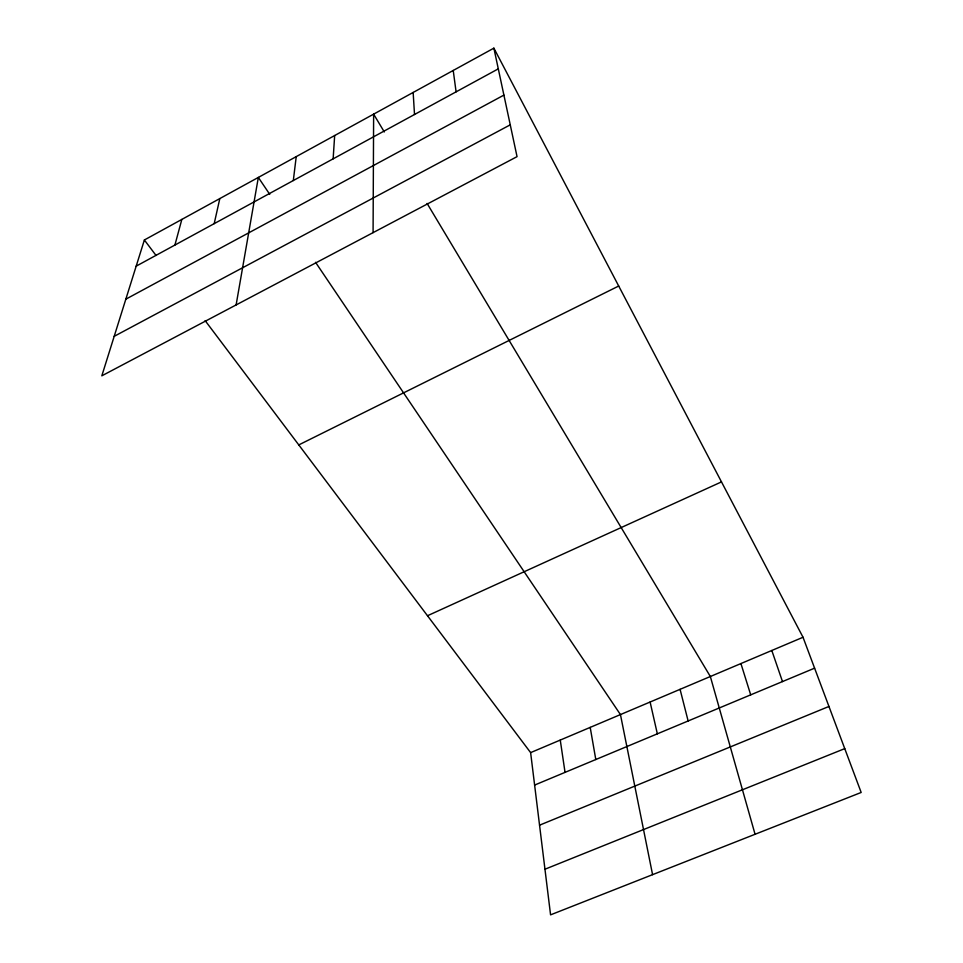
<?xml version="1.0" encoding="UTF-8"?>
<svg xmlns="http://www.w3.org/2000/svg" width="963" height="963" viewBox="0 0 963 963"><rect width="100%" height="100%" fill="white"/><g stroke="black" fill="none" stroke-linecap="round" stroke-linejoin="round"><path stroke-width="1.44" d="M373.078 232.637L373.632 114.152L384.297 131.955M333.138 158.847L334.667 135.53M293.318 180.538L296.231 156.632M236.116 304.934L258.337 177.433L269.748 194.357M214.195 223.645L219.817 198.571M174.905 245.059L181.838 219.42M144.378 239.98L101.825 375.823L517.047 156.644L493.875 48.15L144.378 239.98L156.042 255.46M136.18 266.161L498.292 68.855M125.828 299.18L503.902 95.108M114.2 336.328L510.258 124.829M298.783 444.906L618.703 286.023M427.5 615.742L721.492 481.897M530.625 752.621L803.022 637.265L861.175 792.465L550.571 914.85L530.625 752.621L205.131 320.619M534.621 785.074L814.602 668.166M539.557 825.183L828.95 706.457M544.962 869.228L844.756 748.624M315.551 262.309L620.449 714.582L652.577 874.657M427.091 203.422L710.345 676.52L755.064 834.271M493.875 48.15L803.022 637.265M771.808 650.494L782.486 681.575M740.92 663.567L750.707 694.853M680.071 689.339L688.136 720.974M650.109 702.027L657.344 733.83M590.199 727.39L595.796 759.53M560.261 740.078L565.04 772.374M453.224 70.455L456.089 91.846M413.151 92.46L414.511 114.501"/></g></svg>
